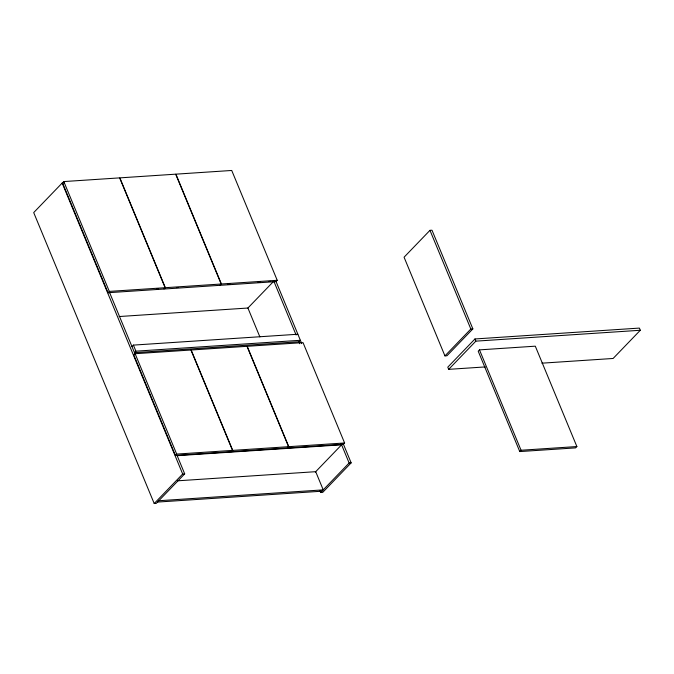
<?xml version="1.0" encoding="UTF-8"?>
<svg xmlns="http://www.w3.org/2000/svg" width="674" height="674" viewBox="0 0 674 674"><rect width="100%" height="100%" fill="white"/><g stroke="black" fill="none" stroke-linecap="round" stroke-linejoin="round"><path stroke-width="1.01" d="M64.182 182.932L62.16 183.058L33.7 212.588L154.211 503.537L156.233 503.402L184.701 473.873L177.068 455.447M63.811 181.567L62.53 182.898L108.025 292.727L163.849 289.036L165.13 287.714L119.635 177.877L63.811 181.567L109.306 291.404L108.025 292.727M165.349 287.697L164.068 289.028L219.893 285.329L221.173 284.007L175.678 174.17L119.854 177.869L165.349 287.697L221.173 284.007M131.961 346.596L133.393 345.105L297.832 334.237M135.904 351.171L134.471 352.662L298.919 341.769L300.343 340.294L135.904 351.171L133.393 345.105M135.112 353.715L133.831 355.038L175.409 455.413L231.233 451.723L232.513 450.392L190.936 350.017L135.112 353.715L176.689 454.091L175.409 455.413M221.401 283.99L220.12 285.321L275.944 281.622L277.225 280.3L231.73 170.463L175.906 174.162L221.401 283.99L277.225 280.3M247.535 308.414L273.812 281.159M154.211 503.537L182.679 474.007L184.701 473.873M429.97 230.339L404.071 257.215L444.941 355.889L446.963 355.754L472.862 328.887L431.992 230.205L429.97 230.339L470.84 329.022L444.941 355.889M232.741 450.384L231.46 451.706L287.284 448.016L288.565 446.694L246.987 346.318L191.163 350.008L232.741 450.384L288.565 446.694M288.784 446.677L287.503 447.999L343.327 444.309L344.608 442.986L303.03 342.611L247.206 346.301L288.784 446.677L344.608 442.986M315.331 472.07L341.6 444.815L177.169 455.691M319.864 490.588L320.672 492.526L349.132 462.996L351.154 462.861L343.117 443.467M351.154 462.861L322.694 492.391L320.672 492.526M541.896 363.176L613.121 358.467L640.3 330.268L639.399 328.086L474.959 338.963L447.78 367.162L448.682 369.344L485.339 366.917M448.682 369.344L475.861 341.145L640.3 330.268M479.484 349.873L478.203 351.196L519.772 451.572L575.596 447.881L576.877 446.55L535.299 346.175L479.484 349.873L521.053 450.249L519.772 451.572M109.306 291.404L165.13 287.714M156.511 288.919L158.601 288.775M176.411 287.596L178.5 287.461M227.728 284.209L229.826 284.066M258.1 282.195L260.198 282.061M268.572 281.505L270.67 281.37M119.087 316.544L247.914 308.026L259.869 336.89M470.84 329.022L472.862 328.887M176.689 454.091L232.513 450.392M521.053 450.249L576.877 446.55M177.447 480.823L315.702 471.682L323.234 489.872L158.794 500.74M157.514 502.071L321.953 491.194M474.959 338.963L475.861 341.145M276.037 281.513L301.741 343.58M274.015 281.639L296.105 334.986M298.919 341.769L299.719 343.715M341.095 443.602L349.132 462.996M109.576 292.516L135.289 354.583M62.16 183.058L182.679 474.007"/></g></svg>
